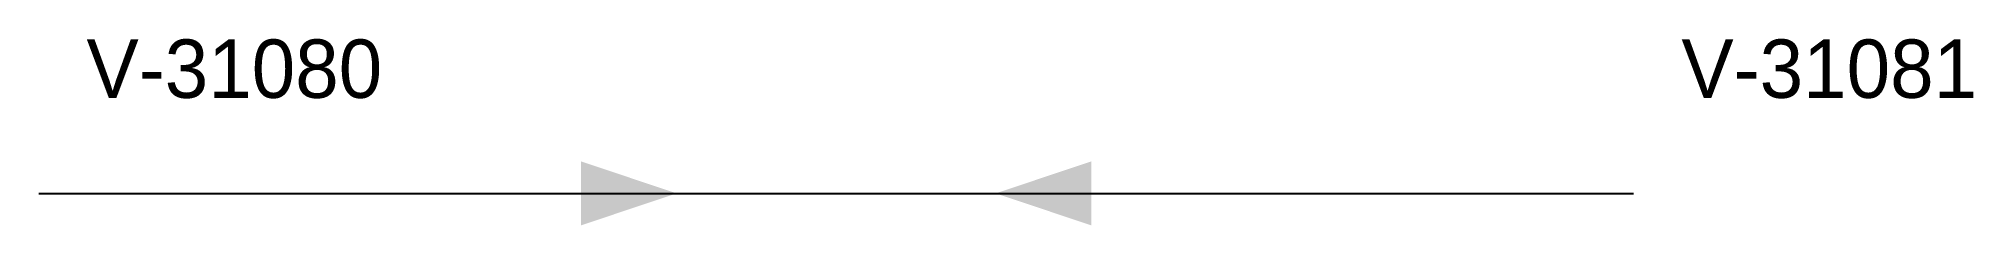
# Model space of a CAD drawing. Header units: metres. Extents: x 150 to 514, y 194 to 229.
import ezdxf

# ---------------------------------------------------------------- set-up
doc = ezdxf.new("R2010")
doc.units = ezdxf.units.M

msp = doc.modelspace()

# ---------------------------------------------------------------- linework, layer by layer
msp.add_line((150, 200), (450, 200))
for points in [[(270, 200), (252, 193.97), (252, 206.03)], [(330, 200), (348, 206.03), (348, 193.97)]]:
    msp.add_solid(points)

# ---------------------------------------------------------------- texts
for s, p in [('V-31080', (159, 218)), ('V-31081', (459, 218))]:
    msp.add_text(s, height=11).set_placement(p)

doc.saveas('drawing.dxf')
